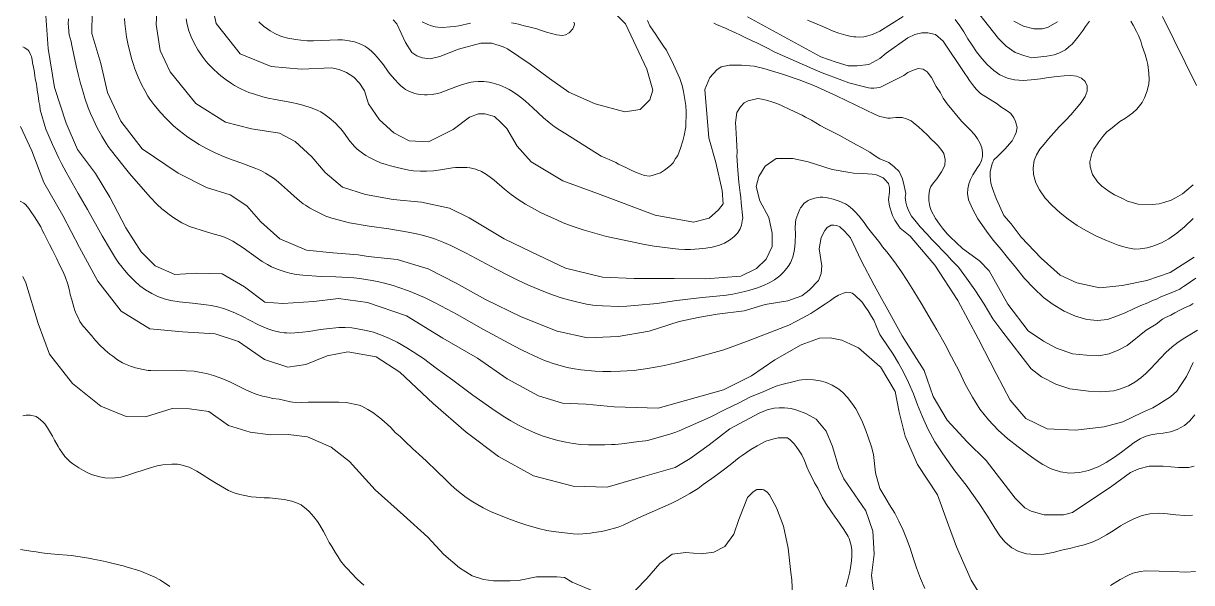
# Model space of a CAD drawing. Header units: metres. Extents: x 548946 to 557077, y 1838800 to 1845419.
# Drawn here: x 553460 to 554197, y 1843449 to 1843801 of the extents above; entities that cross this region are included whole.
import ezdxf

# ---------------------------------------------------------------- set-up
doc = ezdxf.new("R2010")
doc.units = ezdxf.units.M
doc.header["$LTSCALE"] = 28
doc.layers.add('1', color=7, linetype='Continuous', lineweight=13)
doc.layers.add('2', color=7, linetype='Continuous', lineweight=13)

msp = doc.modelspace()

# ---------------------------------------------------------------- linework, layer by layer
at = {"layer": '1'}
for points in [[(553578.64, 1843814.73), (553581.67, 1843800.97), (553596.89, 1843781.94), (553616.26, 1843773.96), (553635.18, 1843772.32), (553654.35, 1843773.18), (553659.2, 1843771.98), (553663.81, 1843770.1), (553668.42, 1843767.15), (553671.94, 1843763.4), (553675.19, 1843758.57), (553677.78, 1843750.42), (553684.62, 1843740.37), (553693.57, 1843732.11), (553703.32, 1843727.05), (553715.45, 1843726.57), (553731.11, 1843734.16), (553741.31, 1843741.94)], [(553693.17, 1843803.24), (553695.57, 1843800.82), (553700.99, 1843789.09), (553705, 1843782.81), (553708.22, 1843780.68), (553711.45, 1843779.35), (553716.55, 1843778.82), (553722.74, 1843780.15), (553734.37, 1843784.92), (553748.54, 1843788.66), (553752.57, 1843788.66), (553755.53, 1843788.66), (553762.52, 1843786.27), (553765.36, 1843785.15), (553779.63, 1843775.35), (553791.89, 1843766.29), (553804.07, 1843757.86), (553820.53, 1843750.47), (553839.35, 1843745.36), (553848.9, 1843746.77), (553855.11, 1843752.92), (553857.02, 1843759.06), (553853.2, 1843772.29), (553839.77, 1843800.86), (553826.67, 1843813.96)], [(554132.22, 1843802.52), (554129.79, 1843799.17), (554128.18, 1843796.88), (554125.75, 1843793.54), (554124.12, 1843791.43), (554121.31, 1843788.04), (554119.25, 1843786.27), (554117.2, 1843784.49), (554112.81, 1843782.33), (554110, 1843781.31), (554105.37, 1843780.35), (554095.8, 1843779.3), (554091.44, 1843780.61), (554085.34, 1843782.8), (554079.67, 1843786.73), (554074.87, 1843791.54), (554056.79, 1843814.46)], [(553473.96, 1843808.68), (553475.72, 1843785.35), (553479.77, 1843760.75), (553487.08, 1843738.19)], [(553488.57, 1843803.92), (553488.36, 1843800.5), (553488.58, 1843799.43), (553488.7, 1843795.75), (553488.93, 1843793.78), (553490.27, 1843789.62), (553490.54, 1843788.14), (553493.4, 1843774.34), (553494.6, 1843769.09), (553495.94, 1843764), (553497.72, 1843757.86), (553498.95, 1843753.88), (553501.03, 1843747.88), (553502.5, 1843744.25), (553504.08, 1843740.72), (553506.74, 1843735.29), (553509.61, 1843730.03), (553511.56, 1843726.8), (553513.64, 1843723.62), (553514.88, 1843721.87), (553523.65, 1843710.62), (553526.93, 1843706.57), (553540.07, 1843691.61), (553544.49, 1843687.07)], [(553503.59, 1843808.17), (553503.32, 1843794.68), (553508.98, 1843775.74), (553513.15, 1843757.59)], [(553523.9, 1843804.1), (553524.1, 1843800.94), (553524.42, 1843797.73), (553525.22, 1843792.58), (553526.26, 1843787.39), (553527, 1843784.14), (553528.3, 1843779.07), (553529.27, 1843775.73), (553530.37, 1843772.39), (553532.4, 1843767.3), (553534.83, 1843762.17), (553536.61, 1843758.77), (553538.63, 1843755.34), (553539.9, 1843753.45), (553542.45, 1843750.04), (553546.82, 1843744.82), (553549.79, 1843741.53), (553552.94, 1843738.34), (553554.78, 1843736.63), (553558.3, 1843733.67), (553563.88, 1843729.45), (553567.38, 1843727.05), (553570.87, 1843724.86), (553572.81, 1843723.74), (553576.34, 1843721.88), (553580.7, 1843719.76), (553584.76, 1843717.91), (553589.51, 1843715.97), (553597.12, 1843713.3), (553606.59, 1843709.73), (553609.87, 1843708.34), (553612.83, 1843706.76), (553616.21, 1843704.62), (553618.37, 1843703.11), (553621.03, 1843701.05), (553626.59, 1843695.95), (553630.81, 1843692.21), (553634.25, 1843689.28), (553636.58, 1843687.48), (553637.94, 1843686.54), (553640.52, 1843684.97), (553643.19, 1843683.5), (553647.34, 1843681.29), (553650.85, 1843679.69), (553654.56, 1843678.44), (553661.66, 1843676.43), (553665.77, 1843675.43), (553678.09, 1843673.44), (553690.51, 1843671.67), (553702.61, 1843669.64), (553708, 1843668.47), (553711.43, 1843667.62), (553716.69, 1843666.17), (553720.04, 1843665.1), (553725.22, 1843663.08), (553729.51, 1843661.17), (553733.89, 1843659.1), (553739.32, 1843656.36), (553758.24, 1843646.24), (553766.01, 1843642.26), (553772.24, 1843639.22), (553778.62, 1843636.28), (553788.19, 1843632.26), (553793.66, 1843630.16), (553799.13, 1843628.26), (553804.55, 1843626.69), (553808.74, 1843625.65), (553815.09, 1843624.31), (553819.1, 1843623.67), (553821.31, 1843623.41), (553825.27, 1843623.12), (553835.42, 1843622.82), (553840.53, 1843622.9), (553845.65, 1843623.29), (553859.77, 1843624.7), (553870.4, 1843626.21), (553878.97, 1843627.33), (553888.22, 1843628.33), (553899.24, 1843629.41), (553903.34, 1843629.9), (553907.29, 1843630.57), (553911.17, 1843631.35), (553915.03, 1843632.18), (553918.07, 1843632.94), (553922.86, 1843634.51), (553926.7, 1843636.04), (553930.3, 1843637.66), (553933.71, 1843639.61), (553936.97, 1843642.15), (553939.29, 1843644.37), (553940.43, 1843645.6)], [(553562.73, 1843804.04), (553563.41, 1843800.32), (553564.44, 1843796.46), (553565.85, 1843792.51), (553567.7, 1843788.52), (553570.02, 1843784.48), (553572.86, 1843780.37), (553575.39, 1843777.17), (553576.89, 1843775.44), (553579.78, 1843772.38), (553582.86, 1843769.49), (553584.64, 1843767.98), (553587.97, 1843765.43), (553591.4, 1843763.12), (553593.32, 1843761.96), (553596.82, 1843760.05), (553600.33, 1843758.41), (553602.28, 1843757.63), (553605.79, 1843756.43), (553611.13, 1843754.91), (553614.44, 1843754.06), (553618.81, 1843753.11), (553629.42, 1843751.22), (553632.88, 1843750.42), (553636.35, 1843749.47), (553642.17, 1843747.6), (553645.82, 1843746.16), (553647.61, 1843745.29), (553650.43, 1843743.58), (553652.96, 1843741.69), (553656.81, 1843738.3), (553659.08, 1843735.97), (553660.2, 1843734.71), (553661.94, 1843732.47), (553666.02, 1843726.83), (553667.73, 1843724.72), (553668.73, 1843723.65), (553670.64, 1843721.87), (553673.84, 1843719.39), (553676.04, 1843717.93), (553678.34, 1843716.57), (553682.08, 1843714.66)], [(553608.46, 1843802), (553611.57, 1843799.25), (553614.2, 1843797.35), (553615.76, 1843796.37), (553618.75, 1843794.72), (553621.88, 1843793.32), (553623.63, 1843792.68), (553626.83, 1843791.8), (553631.79, 1843790.87), (553634.94, 1843790.46), (553638.96, 1843790.17), (553643.05, 1843790.18), (553658.34, 1843790.68), (553661.25, 1843790.65), (553662.81, 1843790.54), (553665.51, 1843790.17), (553668.8, 1843789.43), (553671.91, 1843788.43), (553674.19, 1843787.44), (553675.37, 1843786.8), (553677.35, 1843785.49), (553679.66, 1843783.59), (553681.74, 1843781.52), (553683.23, 1843779.86), (553685.28, 1843777.39), (553687.12, 1843774.95), (553689.92, 1843770.99), (553691, 1843769.61), (553694.22, 1843765.76), (553696.56, 1843763.22), (553698.12, 1843761.71), (553699.93, 1843760.28), (553701.12, 1843759.53), (553703.61, 1843758.23), (553707, 1843756.93), (553707.72, 1843756.72), (553710.27, 1843756.21), (553712.97, 1843756.04), (553714.62, 1843756.08), (553717.9, 1843756.39), (553721.18, 1843756.97), (553722.85, 1843757.39)], [(553722.85, 1843757.39), (553725.59, 1843758.31), (553732.78, 1843761.09), (553735.75, 1843762.15), (553739.92, 1843763.43), (553742.51, 1843764), (553744, 1843764.22), (553746.8, 1843764.47), (553750.37, 1843764.46), (553753.76, 1843764.08), (553756.35, 1843763.52), (553757.79, 1843763.11), (553760.39, 1843762.19), (553764.19, 1843760.52), (553766.38, 1843759.36), (553768.48, 1843758.11), (553771.78, 1843755.91), (553774.37, 1843753.98), (553776.68, 1843752.07), (553781.28, 1843747.91), (553788.06, 1843741.56), (553791.51, 1843738.64), (553794.72, 1843736.23), (553798.3, 1843733.87), (553802.19, 1843731.56), (553824.4, 1843717.43), (553827.35, 1843716.27), (553829.52, 1843715.26), (553833.72, 1843713.36), (553835.24, 1843712.4), (553840.26, 1843710.09), (553843.78, 1843708.49), (553847.05, 1843706.86), (553851.72, 1843705.27), (553854.83, 1843704.89), (553856.56, 1843705.36), (553859.76, 1843706.28), (553861.71, 1843707.03), (553864.32, 1843708.64), (553865.95, 1843709.86), (553868.39, 1843711.83), (553869.74, 1843713.27), (553871.33, 1843715.9), (553872.62, 1843717.85), (553873.48, 1843720.13), (553874.45, 1843722.55), (553875.93, 1843727.07), (553876.67, 1843730.36), (553877.77, 1843735.86), (553878, 1843745.21), (553877.86, 1843749.41), (553876.36, 1843758.28), (553875.39, 1843761.99), (553873.96, 1843766.28), (553871.1, 1843772.82), (553870.03, 1843775.24), (553865.59, 1843784.14), (553864.19, 1843786.13), (553859.82, 1843792.48), (553858.74, 1843794), (553855.11, 1843799.55), (553853.66, 1843802.94)], [(553916.62, 1843805.11), (553962.81, 1843779.97), (553972.53, 1843776.65), (553980.15, 1843774.41), (553985.8, 1843774.41), (553993.14, 1843775.25), (554000, 1843778.89)], [(554112.07, 1843802.06), (554105.83, 1843798.54), (554102.34, 1843797.66), (554097.11, 1843797.66), (554090.57, 1843799.41), (554084.47, 1843802.47)], [(554197.67, 1843699.31), (554193.53, 1843695.94), (554190.85, 1843693.8), (554186.52, 1843691.27), (554183.67, 1843689.77), (554179.21, 1843688.17), (554176.16, 1843687.5), (554171.67, 1843686.94), (554162.99, 1843687.28), (554156.2, 1843689.18), (554153.05, 1843690.78), (554148, 1843693.19), (554144.63, 1843695.14), (554140.02, 1843698.55), (554137.3, 1843701.34), (554134.17, 1843705.8), (554132.71, 1843710.65), (554132.4, 1843713.93), (554133.68, 1843718.84), (554134.91, 1843721.94), (554138.13, 1843726.52), (554140.67, 1843729.78), (554143.25, 1843732.67), (554146.52, 1843735.36), (554151.44, 1843739.3), (554154.97, 1843741.45), (554159.59, 1843744.78), (554162.16, 1843747), (554165.43, 1843751.21), (554166.87, 1843754.15), (554168.6, 1843758.54), (554169.55, 1843763.03), (554169.87, 1843765.82), (554169.75, 1843769.8), (554169.07, 1843775.22), (554168.48, 1843777.71), (554167.34, 1843781.46), (554166.48, 1843783.82), (554165.28, 1843787.28), (554164.58, 1843789.85), (554163.1, 1843793.37), (554161.81, 1843796.06), (554159.8, 1843799.99), (554158.24, 1843802.54)], [(554199.72, 1843761.86), (554178.19, 1843805.48)], [(553895.5, 1843801.29), (553897.13, 1843800.47), (553903.21, 1843797.78), (553904.85, 1843796.97), (553909.15, 1843795.21), (553911.75, 1843793.87), (553914.73, 1843792.46), (553919.5, 1843790.12), (553922.59, 1843788.85), (553926.82, 1843786.69), (553929.56, 1843785.25), (553933.53, 1843783.07), (553957.76, 1843772.49), (553963.73, 1843770.03), (553976.01, 1843765.29), (553980.53, 1843763.73), (553989.62, 1843761.27), (553992.84, 1843760.53), (553994.48, 1843760.28), (553996.34, 1843760.2), (553998.17, 1843760.39), (554000, 1843760.7)], [(554198.16, 1843653.77), (554183, 1843644.15), (554168.34, 1843639.14), (554152.76, 1843636.01), (554138.77, 1843634.41), (554124.17, 1843637.73), (554113.75, 1843642.44), (554101.68, 1843653.18), (554089.12, 1843666.34), (554082.88, 1843674.72), (554078.27, 1843680.1), (554075.41, 1843686.2), (554073.33, 1843690.69), (554071.02, 1843697.05), (554070.03, 1843700.35), (554069.68, 1843704.67), (554069.68, 1843707.71), (554070.78, 1843712.59), (554072, 1843715.03), (554074.44, 1843717.52), (554076.14, 1843719.06), (554079.1, 1843721.99), (554081.82, 1843725.28), (554083.59, 1843727.11), (554085.27, 1843730.36), (554086.08, 1843732.27), (554086.72, 1843735.48), (554085.67, 1843739.34), (554084.64, 1843741.49), (554082.58, 1843744.27), (554080.26, 1843746.07), (554076.44, 1843748.54), (554074.02, 1843750.42), (554069.59, 1843753.19), (554066.93, 1843754.75), (554063.61, 1843757), (554060.8, 1843759.69), (554059.02, 1843761.74), (554056.6, 1843765.14), (554055.09, 1843767.33), (554053.67, 1843769.62), (554039.99, 1843789.79), (554035.2, 1843794.17), (554030.4, 1843795.04), (554026.47, 1843795.04), (554022.11, 1843794.17), (554017.75, 1843791.98), (554004.13, 1843782.29), (554000, 1843778.89)], [(553741.31, 1843741.94), (553747, 1843744.08), (553751.07, 1843744.08), (553757.03, 1843742.47), (553761.09, 1843738.72), (553764.9, 1843734.86), (553771.38, 1843723.74), (553780.24, 1843713.81), (553800.17, 1843701.93), (553822.08, 1843693.86), (553858.52, 1843680.33), (553882.59, 1843675.96), (553892.45, 1843678.41), (553898.44, 1843683.63), (553901.26, 1843687.47), (553900.75, 1843695.79), (553896.59, 1843713.35), (553892.23, 1843728.95), (553889.7, 1843759.47), (553892.97, 1843766.95), (553897.23, 1843771.73), (553899.93, 1843773.73), (553905.33, 1843774.73), (553912.75, 1843774.73), (553920.84, 1843774.07), (553926.92, 1843772.73), (553938.72, 1843769.06), (553949.17, 1843765.48), (553958.43, 1843761.86), (553972.82, 1843755.44), (553997.18, 1843743.71), (554000, 1843742.51)], [(554000, 1843760.7), (554015.14, 1843768.36), (554017.75, 1843770.11), (554021.68, 1843771.86), (554024.3, 1843772.74), (554027.35, 1843772.3), (554029.96, 1843770.55), (554032.58, 1843767.05), (554035.63, 1843761.37), (554038.25, 1843757.43), (554039.99, 1843753.93), (554042.61, 1843750.43), (554051.6, 1843739.41), (554054.5, 1843736.59), (554057.03, 1843734.03), (554059.69, 1843731.04), (554061.7, 1843728.38), (554063.42, 1843725.35), (554064.4, 1843722.65), (554064.86, 1843719.74), (554064.71, 1843717.2), (554064.09, 1843714.73), (554063.01, 1843712.48), (554061.68, 1843710.33), (554060.07, 1843707.93), (554058.6, 1843705.58), (554057.21, 1843702.72), (554056.19, 1843700.05), (554055.56, 1843696.89), (554055.36, 1843693.92), (554055.88, 1843690.03), (554058.56, 1843684.34), (554061.95, 1843678.05), (554067.41, 1843670.3), (554071.61, 1843664.6), (554076.61, 1843658.63), (554080.58, 1843653.57), (554085.69, 1843647.5), (554091.21, 1843640.43), (554097.11, 1843634.35), (554103.21, 1843628.31), (554109.42, 1843624.01), (554116.27, 1843619.8), (554123.35, 1843616.63), (554130.5, 1843614.52), (554137.23, 1843613.92), (554143.54, 1843614.64), (554149.29, 1843616.6), (554154.64, 1843618.7), (554159.98, 1843621.32), (554164.61, 1843623.28), (554169.01, 1843625.15), (554171.94, 1843626.46), (554174.38, 1843627.4), (554176.85, 1843628.54), (554179.22, 1843629.57), (554182.67, 1843630.91), (554185.21, 1843632), (554187.62, 1843633), (554189.12, 1843633.76), (554190.32, 1843634.43), (554191.6, 1843635.25), (554193.75, 1843636.72), (554195.99, 1843638.32), (554199.27, 1843640.68)], [(553513.15, 1843757.59), (553521.55, 1843739.56), (553535.05, 1843722), (553557.66, 1843706.83), (553575.56, 1843697.72)], [(553910.16, 1843714.76), (553909.96, 1843717.41), (553910.15, 1843719.99), (553909.78, 1843727.99), (553909.34, 1843735.6), (553909.1, 1843738.51), (553909.45, 1843741.87), (553909.97, 1843744.87), (553912.18, 1843748.6), (553914.56, 1843751.06), (553917.09, 1843752.27), (553923.17, 1843753.67), (553925.63, 1843753.34), (553929.31, 1843752.53), (553931.98, 1843751.59), (553935.05, 1843750.57), (553938.15, 1843749.29), (553943.3, 1843746.87), (553951.16, 1843743.26), (553953.11, 1843741.97), (553957.05, 1843740.04), (553962.44, 1843736.76), (553966, 1843734.9), (553971.04, 1843732.34), (553974.45, 1843730.6), (553979.78, 1843727.82), (553985.28, 1843724.68), (553988.44, 1843722.9), (553993.8, 1843719.87), (553997.42, 1843717.51), (554000, 1843715.84)], [(553996.86, 1843437.69), (553994.8, 1843453.28), (553996.58, 1843466.8), (553995.74, 1843481.14), (553991.21, 1843493.98), (553977.47, 1843514.23), (553974.31, 1843521.22), (553970.24, 1843534.62), (553966.31, 1843544.21), (553959.92, 1843551.69), (553953.33, 1843555.33), (553947.71, 1843557.44), (553944.23, 1843558.4), (553939.97, 1843558.97), (553936.68, 1843558.97), (553933.38, 1843558.78), (553929.12, 1843557.63), (553924.09, 1843555.52), (553905.58, 1843545.72), (553892.57, 1843535.65), (553880.58, 1843526.97), (553871.02, 1843521.37), (553851.85, 1843515.9), (553828.24, 1843508.85), (553806.79, 1843509.61), (553781.74, 1843516.02), (553759.56, 1843528.35), (553739.24, 1843543.62), (553718.38, 1843561.73), (553697.45, 1843581.45), (553682.56, 1843590.96), (553664.58, 1843594.26), (553651.67, 1843591.71), (553638.29, 1843586.26), (553626.94, 1843584.58), (553612.18, 1843589.28), (553595.74, 1843600.7), (553581.01, 1843605.56), (553560.43, 1843606.8), (553539.82, 1843608.63), (553521.68, 1843619.86), (553507.13, 1843638.64), (553495.57, 1843659.96), (553484.95, 1843680.05), (553472.95, 1843700.95), (553465.35, 1843720.84), (553458.35, 1843736.17)], [(553487.08, 1843738.19), (553494.3, 1843721.58), (553505.59, 1843706.45), (553514.54, 1843691.53), (553524.8, 1843672.21), (553534.31, 1843657.15), (553543.21, 1843648.34), (553555.54, 1843642.89), (553569.56, 1843643.69), (553585.54, 1843643.32), (553599.52, 1843635.1), (553612.43, 1843625.52), (553623.63, 1843624.71), (553643.3, 1843625.84), (553658.7, 1843627.77), (553677.17, 1843625.32), (553701.74, 1843616.97), (553724.61, 1843602.85), (553746.51, 1843590.17), (553765.13, 1843577.12), (553784.86, 1843566.55), (553800.1, 1843561.86), (553814.88, 1843561.19), (553832.52, 1843559.51), (553860.24, 1843558.77), (553901.49, 1843570.2), (553919.09, 1843579.14), (553933.89, 1843589.05), (553950.57, 1843598.65), (553962.13, 1843602.73), (553968.74, 1843603.01), (553976.17, 1843601.64), (553981.67, 1843598.92), (553986.62, 1843596.74), (554000, 1843585.05)], [(554035.95, 1843703.16), (554039.01, 1843707.53), (554041.08, 1843711.49), (554041.35, 1843715.33), (554040.49, 1843719.21), (554039.21, 1843721.04), (554036.76, 1843723.96), (554035.13, 1843725.57), (554032.31, 1843728.44), (554030.13, 1843730.64), (554026.9, 1843733.65), (554024.75, 1843735.66), (554019.73, 1843739.78), (554016.97, 1843741.03), (554014.22, 1843741.71), (554012.15, 1843741.71), (554010.09, 1843741.71), (554008.36, 1843741.6), (554006.64, 1843741.37), (554005.03, 1843741.48), (554000, 1843742.51)], [(553682.08, 1843714.66), (553685.35, 1843713.29), (553688.82, 1843712.12), (553691.59, 1843711.31), (553695.78, 1843710.2), (553698.5, 1843709.57), (553703.02, 1843708.71), (553705.99, 1843708.28), (553710.42, 1843707.9), (553714.24, 1843707.9), (553718.58, 1843708.21), (553723.05, 1843708.77), (553730.56, 1843710.07), (553732.49, 1843710.26), (553736.15, 1843710.4), (553739.71, 1843710.27), (553741.52, 1843710.07), (553744.48, 1843709.48), (553747.33, 1843708.47), (553748.15, 1843708.1), (553748.99, 1843707.68), (553752.15, 1843705.81), (553755.29, 1843703.6), (553756.95, 1843702.33), (553763.46, 1843696.76), (553767.64, 1843693.4), (553772.1, 1843690.13), (553776.63, 1843687.22), (553782.33, 1843683.99), (553786.17, 1843682), (553791.21, 1843679.56), (553796.37, 1843677.24), (553800.46, 1843675.53), (553806.77, 1843673.11), (553813.13, 1843670.98), (553827.64, 1843666.94), (553832.69, 1843665.7), (553842.94, 1843663.77), (553851.67, 1843661.82), (553857.84, 1843660.84), (553871.25, 1843659.06), (553873.29, 1843658.89), (553877.03, 1843658.73), (553880.72, 1843658.72), (553886.08, 1843658.99), (553890.28, 1843659.46), (553894.45, 1843660.18), (553898.43, 1843661.22), (553902.06, 1843662.67), (553905.28, 1843664.48), (553908.05, 1843666.59), (553909.86, 1843668.46), (553910.29, 1843669.01), (553910.69, 1843669.57), (553911.91, 1843671.74), (553912.79, 1843674.03), (553913.15, 1843675.33), (553913.57, 1843677.73), (553913.6, 1843678.34), (553912.6, 1843688.12), (553912.45, 1843691.42), (553912.07, 1843694.44), (553911.25, 1843700.98), (553910.45, 1843708.41), (553910.16, 1843714.76)], [(554012.15, 1843707.74), (554009.05, 1843710.69), (554005.84, 1843713.54), (554000, 1843715.84)], [(554200.43, 1843607.76), (554196.58, 1843605.52), (554192.35, 1843603.07), (554188.12, 1843600.2), (554184.28, 1843597.33), (554180.43, 1843593.76), (554177.23, 1843590.51), (554173.88, 1843586.85), (554170.99, 1843583.75), (554167.8, 1843580.51), (554164.71, 1843577.8), (554160.78, 1843575.03), (554156.77, 1843572.83), (554151.87, 1843570.87), (554147.62, 1843569.68), (554139.45, 1843568.98), (554131.67, 1843569.31), (554119.87, 1843570.93), (554110.93, 1843573.77), (554101.94, 1843578.42), (554095.55, 1843583.58), (554077.54, 1843606.49), (554071.31, 1843615.08), (554065.74, 1843624.27), (554059.97, 1843633.24), (554054.77, 1843640.58), (554049.61, 1843647.54), (554045.48, 1843651.8), (554042.23, 1843655.38), (554039.16, 1843658.37), (554036.84, 1843660.91), (554032.92, 1843665.04), (554029.78, 1843668.46), (554025.59, 1843672.84), (554022.9, 1843676.1), (554020.12, 1843679.74), (554018.45, 1843682.73), (554017.06, 1843685.86), (554016.36, 1843688.47), (554016.09, 1843691.34), (554016.37, 1843693.97), (554015.37, 1843698.76), (554014.33, 1843703.19), (554012.15, 1843707.74)], [(554197.65, 1843624.54), (554195.79, 1843623.46), (554192.19, 1843621.87), (554189.58, 1843620.68), (554186.03, 1843618.72), (554183.45, 1843617.35), (554180.22, 1843615.81), (554178.36, 1843614.72), (554174.21, 1843611.61), (554168.01, 1843607.81), (554155.97, 1843598.27), (554150.3, 1843595.21), (554144.64, 1843593.02), (554138.1, 1843591.71), (554130.25, 1843592.15), (554121.53, 1843593.02), (554111.5, 1843596.52), (554103.21, 1843600.89), (554093.62, 1843607.45), (554080.81, 1843624.12), (554068.95, 1843645.19), (554062.82, 1843651.53), (554052.27, 1843659.24), (554048.1, 1843662.99), (554044.64, 1843666.35), (554042.57, 1843668.47), (554039.65, 1843672.09), (554037.72, 1843674.61), (554035.19, 1843678.09), (554032.37, 1843683.15), (554031.48, 1843685.7), (554030.99, 1843689.62), (554030.93, 1843692.37), (554031.42, 1843696.04), (554032.29, 1843698.24), (554033.88, 1843700.72), (554035.95, 1843703.16)], [(553575.56, 1843697.72), (553590.59, 1843693), (553601.02, 1843686.25), (553609.76, 1843676.03), (553621.88, 1843665.35), (553638.7, 1843658.15), (553655.2, 1843656.5), (553671.23, 1843655.23), (553677.47, 1843654.22), (553695.71, 1843652.34), (553715.34, 1843646.38), (553732.96, 1843637.4), (553751.51, 1843627.18), (553773.96, 1843616.28), (553796.64, 1843607.13), (553815.67, 1843603.08), (553835.12, 1843603.81), (553854.65, 1843607.17), (553873.65, 1843613.27), (553886.68, 1843616.1), (553897.43, 1843617.87), (553914.62, 1843620.11), (553927.85, 1843624.04), (553942.08, 1843626.31), (553950.97, 1843629.42), (553955.56, 1843633.01), (553961.48, 1843639.06), (553963.01, 1843643.6), (553963.48, 1843648.41), (553961.89, 1843659.01), (553963.01, 1843666.3), (553965.3, 1843670.65), (553966.83, 1843672.54), (553969.31, 1843674.05), (553971.03, 1843674.05), (553972.94, 1843673.67), (553974.83, 1843672.87), (553977.81, 1843670.29), (553981.59, 1843665.99), (553988.38, 1843651.74), (553996.45, 1843636.09), (554000, 1843629.7)], [(553940.43, 1843645.6), (553942.21, 1843647.84), (553943.67, 1843650.23), (553944.37, 1843651.69), (553945.4, 1843654.56), (553946.31, 1843658.61), (553946.73, 1843663.04), (553946.81, 1843668.61), (553946.7, 1843672.12), (553946.85, 1843675.6), (553947.19, 1843677.53), (553948.28, 1843680.99), (553949.73, 1843684.11), (553950.15, 1843684.85), (553950.58, 1843685.55), (553952.18, 1843687.63), (553954.24, 1843689.2), (553954.94, 1843689.58), (553955.71, 1843689.93), (553958.99, 1843690.99), (553962.47, 1843691.57), (553963.37, 1843691.62), (553964.23, 1843691.63), (553967.1, 1843691.25), (553970.62, 1843690.28), (553974.35, 1843689.09), (553977.77, 1843687.71), (553978.4, 1843687.39), (553980.34, 1843686.15), (553982.9, 1843683.99), (553984.49, 1843682.43), (553986.95, 1843679.7), (553988.56, 1843677.74), (553990.12, 1843675.68), (553992.3, 1843672.42), (554000, 1843662.81)], [(553458.15, 1843689.1), (553460.3, 1843687.75), (553461.62, 1843686.7), (553463.58, 1843684.43), (553464.9, 1843682.49), (553467.16, 1843679.25), (553468.64, 1843676.83), (553471.08, 1843672.92), (553471.76, 1843671.3), (553473.28, 1843668.48), (553476.63, 1843661.88), (553478.44, 1843658.29), (553481.17, 1843652.72), (553482.76, 1843649.31), (553485.21, 1843644.5), (553486.6, 1843641.06), (553488.08, 1843636.84), (553489.23, 1843632.88), (553489.72, 1843630.34), (553490.72, 1843626.87), (553491.27, 1843624.63), (553492.03, 1843622.43), (553492.58, 1843620.19), (553493.66, 1843617.72), (553494.59, 1843615.73), (553495.76, 1843613.37), (553496.72, 1843611.89)], [(553544.49, 1843687.07), (553547.45, 1843684.34), (553549.1, 1843682.95), (553552.06, 1843680.66), (553555.07, 1843678.56), (553559.95, 1843675.55), (553563.17, 1843673.9), (553564.95, 1843673.14), (553568.16, 1843672.07), (553572.2, 1843670.92), (553579.01, 1843668.77), (553585.85, 1843666.74), (553587.25, 1843666.21), (553589.72, 1843665.1), (553592.13, 1843663.83), (553595.75, 1843661.62), (553598.69, 1843659.61), (553607.64, 1843653.12), (553610.69, 1843651.07), (553613.93, 1843649.11), (553616.56, 1843647.72), (553618.05, 1843647.05), (553620.76, 1843646.02), (553625.17, 1843644.65), (553628.17, 1843643.8), (553632.14, 1843642.96), (553636.22, 1843642.52), (553647.86, 1843641.7), (553657.09, 1843641.48), (553660.91, 1843641.3), (553668.48, 1843640.76), (553672.31, 1843640.37), (553676.09, 1843639.8), (553679.99, 1843639.08), (553684.22, 1843638.24), (553687.69, 1843637.45), (553693.23, 1843635.9), (553696.92, 1843634.71), (553702.96, 1843632.58), (553708.05, 1843630.57), (553713.1, 1843628.33), (553719.27, 1843625.32), (553727.3, 1843621.06), (553733.5, 1843617.67), (553750.25, 1843608.17), (553768.86, 1843598.08), (553775.05, 1843594.98), (553784.9, 1843590.42), (553788.6, 1843588.83), (553790.61, 1843588.06)], [(554198.68, 1843554.58), (554195.52, 1843550.63), (554192.07, 1843547.74), (554187.57, 1843545.25), (554183.28, 1843543.85), (554178.68, 1843542.93), (554174.66, 1843542.46), (554170.93, 1843541.9), (554167.4, 1843540.87), (554164.19, 1843539.34), (554160.46, 1843536.98), (554156.87, 1843534.31), (554152.4, 1843530.95), (554148.03, 1843527.86), (554142.71, 1843524.45), (554137.63, 1843521.84), (554131.57, 1843519.43), (554125.96, 1843518.14), (554119.56, 1843517.77), (554113.9, 1843518.6), (554108.04, 1843520.51), (554102.8, 1843523.32), (554098.09, 1843526.45), (554092.52, 1843530.38), (554087.33, 1843534.4), (554080.67, 1843539.49), (554074.65, 1843544.9), (554068.47, 1843551.33), (554063.09, 1843558.17), (554058.53, 1843565.68), (554053.88, 1843573.89), (554050.01, 1843581.92), (554045.34, 1843591.02), (554041.17, 1843598.88), (554036.09, 1843608.07), (554031.16, 1843616.28), (554026.21, 1843624.79), (554021.58, 1843632.39), (554017.37, 1843639.03), (554013.74, 1843644.67), (554010.39, 1843649.41), (554007.34, 1843653.44), (554004.49, 1843657.12), (554001.77, 1843660.37), (554000, 1843662.81)], [(553491.02, 1843574.22), (553476.61, 1843592.7), (553469.45, 1843612.06), (553461.68, 1843637.72), (553459.7, 1843641.63)], [(553790.61, 1843588.06), (553794.14, 1843586.84), (553797.62, 1843585.78), (553802.98, 1843584.36), (553806.39, 1843583.61), (553811.58, 1843582.82), (553820.63, 1843582.03), (553825.5, 1843581.79), (553830.42, 1843581.76), (553836.62, 1843581.93), (553840.82, 1843582.13), (553845.19, 1843582.47), (553847.7, 1843582.75), (553852.38, 1843583.43), (553859.7, 1843584.73), (553864.3, 1843585.65), (553871.45, 1843587.25), (553881.87, 1843589.91), (553901.65, 1843595.53), (553916.09, 1843600.64), (553942.7, 1843610.93), (553947.62, 1843613.46), (553951.09, 1843615.3), (553956.59, 1843618.29), (553960.36, 1843620.8), (553965.91, 1843624.44), (553968.96, 1843626.6), (553971.54, 1843628.46), (553974.03, 1843629.92), (553977.07, 1843631.2), (553979.3, 1843631.73), (553981.62, 1843631.51), (553982.69, 1843631.13), (553984.25, 1843629.92), (553985.41, 1843628.79), (553987.43, 1843627), (553988.9, 1843625.4), (553991.07, 1843622.35), (553992.64, 1843619.99), (553994.88, 1843616.44), (553996.2, 1843614.05), (553998.11, 1843609.46), (554000, 1843605.2)], [(554198.3, 1843522.2), (554194.81, 1843521.32), (554188.27, 1843521.32), (554178.68, 1843522.2), (554169.96, 1843522.2), (554163.42, 1843520.45), (554158.18, 1843518.26), (554146.41, 1843509.51), (554121.56, 1843492.9), (554115.89, 1843491.59), (554109.35, 1843491.59), (554103.68, 1843491.59), (554095.4, 1843493.77), (554091.47, 1843495.96), (554085.37, 1843502.08), (554067.05, 1843525.79), (554055.2, 1843537.42), (554042.53, 1843551.04), (554033.79, 1843565.98), (554027.93, 1843582.48), (554021.64, 1843592.39), (554014.11, 1843604.25), (554004.02, 1843622.46), (554000, 1843629.7)], [(553496.72, 1843611.89), (553497.89, 1843610.42), (553498.7, 1843609.42), (553504.03, 1843603.16), (553504.26, 1843602.87), (553507.92, 1843598.88), (553511.69, 1843595.3), (553514.71, 1843592.75), (553516.41, 1843591.43), (553519.53, 1843589.21), (553522.69, 1843587.3), (553524.43, 1843586.41), (553527.6, 1843585.11), (553530.75, 1843584.11), (553535.63, 1843582.97), (553538.73, 1843582.52), (553540.44, 1843582.38), (553543.51, 1843582.3), (553559.73, 1843582.37), (553562.78, 1843582.3), (553567.72, 1843581.91), (553570.9, 1843581.48), (553575.51, 1843580.57), (553579.99, 1843579.32), (553582.94, 1843578.32), (553585.87, 1843577.19), (553590.3, 1843575.19), (553599.99, 1843570.5), (553604.21, 1843568.65), (553606.91, 1843567.59), (553610.94, 1843566.32), (553614.18, 1843565.53), (553617.44, 1843564.89), (553621.35, 1843564.33), (553621.47, 1843564.32), (553628.6, 1843562.79), (553630.03, 1843562.58), (553635.68, 1843562.27), (553639.63, 1843562.38), (553646.12, 1843562.56), (553650.99, 1843562.4), (553659.02, 1843562.51), (553663.64, 1843562.32), (553671.89, 1843560.68), (553673.53, 1843559.86), (553677.22, 1843557.89), (553680.41, 1843555.87), (553684.77, 1843552.71), (553687.49, 1843550.37), (553691.68, 1843546.43), (553694.61, 1843543.47), (553697.61, 1843540.91), (553700.68, 1843537.85), (553705.61, 1843533.1), (553709.49, 1843529.63), (553714.26, 1843525.25), (553720.78, 1843519.04), (553726.17, 1843513.71), (553729.8, 1843510.21), (553733.4, 1843506.96), (553739.34, 1843502.34), (553743.38, 1843499.65), (553749.99, 1843495.88), (553754.61, 1843493.65), (553765.64, 1843489.16), (553771.8, 1843486.86), (553776.86, 1843485.2), (553784.81, 1843482.87), (553790.21, 1843481.63), (553794.1, 1843481.1), (553806.69, 1843479.48), (553810.28, 1843479.42), (553817.74, 1843479.97), (553819.86, 1843480.37), (553824.64, 1843480.97), (553827.37, 1843481.56), (553835.15, 1843483.69), (553838.3, 1843485.1), (553842.16, 1843486.86), (553847.94, 1843489.63), (553857.99, 1843494.08), (553859.93, 1843494.83), (553863.33, 1843496.28), (553868.53, 1843498.59), (553871.89, 1843500.29), (553876.92, 1843502.96), (553880.36, 1843505.05), (553885.47, 1843508.12), (553888.74, 1843510.57), (553894.14, 1843514.31), (553897.88, 1843517.08), (553902.2, 1843520.3), (553906.86, 1843523.95), (553911.37, 1843527.71), (553913.25, 1843528.97), (553918.66, 1843532.71), (553922.71, 1843535), (553928.1, 1843537.85), (553933.15, 1843539.37), (553935.88, 1843539.97), (553938.03, 1843540.11)], [(554197.22, 1843491.24), (554192.25, 1843491), (554186.77, 1843491.51), (554181.39, 1843492.19), (554175.98, 1843492.65), (554170.38, 1843492.22), (554165.4, 1843491.05), (554160.59, 1843489.28), (554156.06, 1843486.89), (554151.82, 1843484.48), (554147.1, 1843481.48), (554142.97, 1843478.92), (554138.2, 1843476.22), (554133.89, 1843474.33), (554128.91, 1843472.63), (554124.52, 1843471.55), (554119.59, 1843470.37), (554114.64, 1843469.15), (554109.31, 1843467.87), (554103.54, 1843466.81), (554098.01, 1843466.5), (554092.56, 1843466.91), (554087.61, 1843468.47), (554083.27, 1843470.7), (554079.03, 1843474.27), (554075.77, 1843478.21), (554072.65, 1843483.03), (554067.89, 1843490.62), (554062.65, 1843498.56), (554054.49, 1843510.13), (554047.37, 1843519.31), (554039.82, 1843529.89), (554034.71, 1843537.48), (554030.27, 1843545.69), (554026.98, 1843553.17), (554023.86, 1843560.87), (554021.37, 1843567.73), (554018.16, 1843574.93), (554015.01, 1843581.33), (554011.79, 1843587.15), (554008.37, 1843592.79), (554004.91, 1843597.87), (554001.27, 1843603.26), (554000, 1843605.2)], [(554000, 1843585.05), (554000.39, 1843584.76), (554009.64, 1843569.13), (554012.2, 1843556.22), (554016.09, 1843540.99), (554023.77, 1843523.14), (554036.36, 1843504.08), (554043.33, 1843484.97), (554048.48, 1843471.45), (554057.6, 1843450.33), (554063.02, 1843441.62)], [(553820.66, 1843442.91), (553806.11, 1843449.12), (553801.27, 1843451.94), (553796.42, 1843452.51), (553790.43, 1843452.51), (553783.59, 1843452.51), (553772.18, 1843450.25), (553767.05, 1843449.97), (553761.34, 1843449.97), (553756.5, 1843449.97), (553750.22, 1843450.81), (553743.09, 1843453.07), (553735.11, 1843458.15), (553725.13, 1843466.62), (553715.12, 1843477.38), (553699.85, 1843491.24), (553681.85, 1843507.27), (553665.74, 1843525.17), (553654.1, 1843534.04), (553639.29, 1843540.6), (553627.03, 1843542.15), (553616.01, 1843541.85), (553603.04, 1843543.59), (553589.35, 1843547.82), (553577.14, 1843556.56), (553564.92, 1843558.27), (553553.9, 1843558.46), (553537.1, 1843553.31), (553524.91, 1843553.36), (553508.91, 1843560.01), (553491.02, 1843574.22)], [(553464.59, 1843554.32), (553461.81, 1843554.2), (553459.87, 1843553.78)], [(553670.61, 1843450.97), (553666.77, 1843454.92), (553664.83, 1843456.99), (553662.88, 1843459.27), (553660.11, 1843462.54), (553658.52, 1843465.05), (553656.94, 1843467.57), (553654.49, 1843471.48), (553652.99, 1843474.1), (553650.81, 1843478.34), (553649.4, 1843481.07), (553647.07, 1843484.9), (553645.59, 1843487.32), (553643.26, 1843490.25), (553640.38, 1843493.61), (553638.71, 1843495.12), (553635.22, 1843497.71), (553632.37, 1843499.08), (553629.46, 1843500.15), (553624.44, 1843501.27), (553620.8, 1843501.65), (553615.35, 1843502.22), (553611.85, 1843502.32), (553606.81, 1843502.74), (553603.7, 1843502.89), (553598.7, 1843503.81), (553596.56, 1843504.26), (553593.03, 1843505.46), (553589.36, 1843506.93), (553581.77, 1843511.35), (553578.13, 1843513.53), (553572.76, 1843516.91), (553569.42, 1843519.02), (553564.55, 1843521.46), (553559.38, 1843523.06), (553557.34, 1843523.43), (553553.64, 1843523.5), (553548.1, 1843523.07), (553544.49, 1843522.35), (553538.8, 1843520.61), (553534.36, 1843519.3), (553530.71, 1843518.08), (553525.33, 1843516.27), (553521.54, 1843515.34), (553516.34, 1843514.64), (553511.52, 1843514.89), (553508.25, 1843515.51), (553503.63, 1843516.68), (553500.78, 1843518.05), (553498.01, 1843519.53), (553495.03, 1843521.18), (553491.37, 1843523.56), (553489.61, 1843524.95), (553486.23, 1843528.36), (553482.88, 1843533.17), (553482.02, 1843534.56), (553479.67, 1843538.59), (553478.39, 1843541.03), (553476.52, 1843544.31), (553475.39, 1843546.28), (553473.61, 1843548.77), (553472.36, 1843550.12), (553469.59, 1843552.5), (553468.08, 1843553.52), (553464.59, 1843554.32)], [(553938.03, 1843540.11), (553941.76, 1843539.94), (553943.57, 1843538.76), (553944.87, 1843537.52), (553946.06, 1843536.14), (553947.29, 1843534.5), (553949.29, 1843531.82), (553950.89, 1843529.21), (553952.42, 1843526.21), (553953.2, 1843524.01), (553953.99, 1843521.81), (553955.58, 1843518.3)], [(553955.58, 1843518.3), (553956.93, 1843515.66), (553958.97, 1843511.58), (553960.92, 1843508.25), (553963.8, 1843502.6), (553966.09, 1843498.55), (553969.55, 1843493.37), (553971.9, 1843489.96), (553973.12, 1843488.32), (553977.46, 1843482.22), (553980.04, 1843477.95), (553980.73, 1843476.5), (553981.91, 1843472.18), (553982.37, 1843469.56), (553982.48, 1843465.61), (553982.21, 1843462.64), (553981.63, 1843458.1), (553980.89, 1843454.82), (553979.73, 1843449.82), (553978.66, 1843446.11)], [(553945.23, 1843436.34), (553944.67, 1843450.55), (553944.02, 1843455.25), (553942.28, 1843470.6), (553939.28, 1843484.41), (553935.01, 1843495.99), (553930.48, 1843504.15), (553929.12, 1843505.87), (553926.99, 1843507.21), (553925.83, 1843507.41), (553924.09, 1843507.41), (553922.54, 1843507.41), (553920.21, 1843506.06), (553916.53, 1843502.42), (553911.16, 1843488.51), (553908.02, 1843479.41), (553902.27, 1843471.53), (553895.36, 1843467.98), (553887.32, 1843466.87), (553877.81, 1843467.78), (553869.1, 1843466.69), (553861.4, 1843460.87), (553853.16, 1843451.38), (553846.04, 1843444.04)], [(553458.22, 1843469.67), (553464.83, 1843468.53), (553468.27, 1843468.13), (553471.73, 1843467.53), (553475.17, 1843467.12), (553482.03, 1843466.51), (553487.66, 1843466.16), (553490.48, 1843465.88), (553494.54, 1843465.35), (553498.61, 1843464.62), (553502.47, 1843464.06), (553504.22, 1843463.56), (553508.8, 1843462.79), (553512.48, 1843462.01), (553516.8, 1843460.91), (553522.95, 1843459.42), (553524.93, 1843458.75), (553533.5, 1843456.23), (553542.51, 1843452.48), (553546.66, 1843450.26), (553552.49, 1843446.33)], [(554145.5, 1843447.07), (554151.65, 1843450.69), (554156.35, 1843453.23), (554159.61, 1843454.68), (554164.31, 1843455.77), (554167.57, 1843456.14), (554184.78, 1843455.73), (554193.07, 1843455.3), (554199.17, 1843455.73)], [(553674.74, 1843447.15), (553670.61, 1843450.97)]]:
    msp.add_lwpolyline(points, dxfattribs=at)
at = {"layer": '2'}
for points in [[(554008.04, 1843680.17), (554006.07, 1843685.99), (554005.58, 1843690.18), (554006.07, 1843694.84), (554006.07, 1843697.74), (554005.58, 1843700.16), (554003.3, 1843702.73), (554002.16, 1843703.7), (553997.93, 1843705.63), (553995.33, 1843706.12), (553989.31, 1843706.44), (553983.46, 1843706.76), (553981.18, 1843707.08), (553970, 1843709.14), (553954.79, 1843713.97), (553945.28, 1843716.06), (553939.65, 1843716.06), (553934.72, 1843716.06), (553927.67, 1843711.18), (553923.8, 1843704.55), (553922.04, 1843698.28), (553924.5, 1843689.21), (553930.14, 1843678.75), (553932.25, 1843668.99), (553932.25, 1843660.62), (553928.38, 1843652.61), (553922.39, 1843646.68), (553912.53, 1843641.8), (553890.22, 1843640.07), (553870.33, 1843640.36), (553845.09, 1843640.48), (553825.26, 1843641.21), (553801.85, 1843646.9), (553780.23, 1843657.14), (553763.3, 1843665.29), (553741.1, 1843678.69), (553728.71, 1843684.78), (553711.01, 1843688.44), (553693.16, 1843690.1), (553675.9, 1843693.22), (553661.35, 1843697.94), (553650.36, 1843707.15), (553642.05, 1843716.93), (553631.49, 1843726.66), (553621.65, 1843731.98), (553603.95, 1843734.67), (553587.49, 1843738.8), (553568.81, 1843750.56), (553552.62, 1843770.54), (553546.29, 1843784.04), (553543.79, 1843800.28), (553544.66, 1843816.05)], [(553742.02, 1843801.14), (553734.67, 1843799.61), (553731.92, 1843799.16), (553729.11, 1843798.83), (553724.35, 1843798.55), (553721.31, 1843798.64), (553719.79, 1843798.83), (553717.33, 1843799.46), (553715.07, 1843800.35), (553711.59, 1843802.16)], [(554000, 1843796.2), (553995.41, 1843794.16), (553992.51, 1843793.15), (553990.06, 1843792.64), (553987.31, 1843792.45), (553985, 1843792.51), (553983.67, 1843792.63), (553981.2, 1843793), (553978.61, 1843793.57), (553974.28, 1843794.87), (553970.6, 1843796.24), (553964.07, 1843799.12), (553954.53, 1843803.12)], [(554014.75, 1843805.35), (554000, 1843796.2)], [(554101.02, 1843721.85), (554103.59, 1843725.09), (554106.41, 1843728.41), (554109.8, 1843732.19), (554113.15, 1843735.83), (554117.1, 1843739.96), (554120.52, 1843743.57), (554124.13, 1843747.66), (554126.93, 1843751.23), (554129.42, 1843755.09), (554130.67, 1843758.47), (554130.73, 1843761.81), (554129.49, 1843764.52), (554127.14, 1843766.56), (554124.08, 1843767.76), (554120.57, 1843768.21), (554116.26, 1843768.1), (554111.87, 1843767.69), (554106.4, 1843766.99), (554101.43, 1843766.24), (554095.57, 1843765.47), (554090.52, 1843765.16), (554084.97, 1843765.44), (554080.47, 1843766.52), (554075.7, 1843768.68), (554071.89, 1843771.37), (554067.76, 1843775.14), (554064.42, 1843778.89), (554061.04, 1843783.18), (554058.26, 1843787.31), (554055.6, 1843791.43), (554052.95, 1843795.72), (554050.49, 1843799.54), (554047.65, 1843803.52)], [(553807.17, 1843801.93), (553807.5, 1843800.78), (553807.33, 1843799.66), (553806.46, 1843797.67), (553804.26, 1843795.12), (553801.82, 1843793.85), (553799.96, 1843793.54), (553796.13, 1843793.9), (553789.96, 1843795.58), (553786.77, 1843796.51), (553783.86, 1843797.57), (553778.83, 1843798.89), (553775.85, 1843799.64), (553772.26, 1843800.53), (553770.42, 1843800.92), (553767.86, 1843801.52)], [(553578.48, 1843623.42), (553575.31, 1843623.88), (553566.71, 1843624.89), (553558.4, 1843625.65), (553553.15, 1843626.5), (553548.87, 1843627.59), (553544.88, 1843629.11), (553541.04, 1843631.02), (553537.19, 1843633.25), (553533.48, 1843635.85), (553530.08, 1843638.89), (553526.23, 1843642.94), (553523.85, 1843645.65), (553521.56, 1843648.48), (553520.33, 1843650.13), (553518.19, 1843653.25), (553514.96, 1843658.35), (553509.76, 1843667.19), (553500.47, 1843683.93), (553494.7, 1843693.9), (553487.07, 1843707.43), (553484.22, 1843712.72), (553482.49, 1843716.21), (553479.95, 1843721.68), (553478.53, 1843724.88), (553474.23, 1843734.38), (553470.64, 1843746.64), (553470.42, 1843749.36), (553469.94, 1843751.96), (553469.43, 1843755.6), (553469.09, 1843757.74), (553468.53, 1843760.91), (553468.3, 1843762.97), (553467.64, 1843766.21), (553467.41, 1843768.27), (553466.86, 1843771.43), (553466.43, 1843773.47), (553465.92, 1843776.26), (553465.63, 1843778.03), (553465.29, 1843780.17), (553464.57, 1843781.42), (553463.69, 1843783.31), (553463.11, 1843784.28), (553461.04, 1843785.75), (553459.75, 1843786.27)], [(554197.52, 1843678.2), (554192.12, 1843673.03), (554187.35, 1843669), (554182.28, 1843665.44), (554177.72, 1843662.87), (554172.85, 1843660.92), (554168.57, 1843659.72), (554164.2, 1843659.09), (554160.65, 1843658.9), (554155.46, 1843659.89), (554150.23, 1843661.38), (554143.01, 1843664.22), (554136.74, 1843667.05), (554129.99, 1843670.6), (554124.56, 1843673.85), (554118.83, 1843677.85), (554113.67, 1843681.81), (554108.41, 1843686.62), (554104.37, 1843690.98), (554100.79, 1843696.15), (554098.48, 1843700.67), (554097.01, 1843705.84), (554096.68, 1843710.15), (554097.39, 1843714.72), (554098.87, 1843718.32), (554101.02, 1843721.85)], [(554197.63, 1843587.43), (554195.89, 1843583.89), (554193.4, 1843578.73), (554189.26, 1843572.33), (554187.24, 1843569.51), (554183.23, 1843565.87), (554179.99, 1843563.66), (554175.41, 1843560.81), (554172.13, 1843558.97), (554167.27, 1843556.85), (554165.04, 1843555.71), (554153.32, 1843550.08), (554141.48, 1843546.98), (554123.37, 1843544.8), (554105.52, 1843545.6), (554092.05, 1843552.16), (554082.14, 1843563.69), (554073.4, 1843580.45), (554062.37, 1843602.21), (554049.34, 1843626.53), (554034.7, 1843648.84), (554021.6, 1843664.35), (554019.19, 1843666.97), (554012.84, 1843672.04), (554009.51, 1843677.04), (554008.04, 1843680.17), (554006.07, 1843685.99), (554005.58, 1843690.18), (554006.07, 1843694.84), (554006.07, 1843697.74), (554005.58, 1843700.16), (554003.3, 1843702.73), (554002.16, 1843703.7), (554000, 1843704.69)], [(553920.15, 1843566.55), (553918.5, 1843565.77), (553911.42, 1843562.02), (553902.03, 1843557.55), (553893.51, 1843553.28), (553891.29, 1843552.24), (553873.54, 1843544.42), (553871.5, 1843543.64), (553867.69, 1843542.38), (553858.08, 1843539.56), (553854.36, 1843538.64), (553852.23, 1843538.22), (553848.22, 1843537.63), (553837.45, 1843536.32), (553833.17, 1843535.88), (553830.85, 1843535.72), (553826.78, 1843535.57), (553816.49, 1843535.64), (553811.49, 1843535.9), (553806.79, 1843536.4), (553802.1, 1843537.19), (553797.09, 1843538.32), (553792.06, 1843539.71), (553787.26, 1843541.27), (553782.46, 1843543.14), (553777.39, 1843545.47), (553772.29, 1843548.09), (553767.37, 1843550.81), (553763.55, 1843553.09), (553757.46, 1843557.1), (553743.43, 1843566.87), (553730.91, 1843576.38), (553720.41, 1843584), (553712.36, 1843590.01), (553710.1, 1843591.56), (553705.96, 1843594.22), (553701.85, 1843596.7), (553695.78, 1843600.18), (553690.87, 1843602.68), (553685.8, 1843604.79), (553680.84, 1843606.48), (553676.22, 1843607.73), (553670.78, 1843608.77), (553667.27, 1843609.24), (553662.96, 1843609.55), (553658.99, 1843609.47), (553651.23, 1843608.75), (553647.35, 1843608.23), (553640, 1843606.91), (553636.16, 1843606.52), (553628.83, 1843606.05), (553626.12, 1843606.06), (553624.58, 1843606.19), (553621.75, 1843606.65), (553617.44, 1843607.71), (553614.83, 1843608.51), (553612.23, 1843609.45), (553607.98, 1843611.36), (553598.23, 1843616.41), (553593.83, 1843618.48), (553589.28, 1843620.37), (553586.29, 1843621.48), (553583.27, 1843622.42), (553581.57, 1843622.84), (553578.48, 1843623.42)], [(554000, 1843508.11), (553997.43, 1843517.98), (553996.14, 1843529.45), (553994.78, 1843534.36), (553992.81, 1843540.47), (553991.29, 1843544.73), (553989.22, 1843549.91), (553987.12, 1843554.29), (553984.9, 1843558.18), (553982.46, 1843561.93), (553979.76, 1843565.4), (553976.81, 1843568.47), (553974.31, 1843570.57), (553973.59, 1843571.09), (553970.1, 1843573.22), (553967.19, 1843574.52), (553965.51, 1843575.1), (553962.35, 1843575.89), (553958.21, 1843576.49), (553954.08, 1843576.66), (553950.87, 1843576.48), (553949.12, 1843576.25), (553946.01, 1843575.59), (553938.25, 1843573.58), (553935.26, 1843572.7), (553933.61, 1843572.12), (553926.91, 1843569.29), (553920.15, 1843566.55)], [(554028.39, 1843445.21), (554025.72, 1843451.4), (554023.22, 1843458.17), (554021.16, 1843464.42), (554019.15, 1843470.45), (554016.95, 1843476.5), (554014.8, 1843481.86), (554012.05, 1843487.6), (554009.45, 1843492.46), (554006.19, 1843497.89), (554003.24, 1843502.75), (554000, 1843508.11)]]:
    msp.add_lwpolyline(points, dxfattribs=at)

doc.saveas('drawing.dxf')
